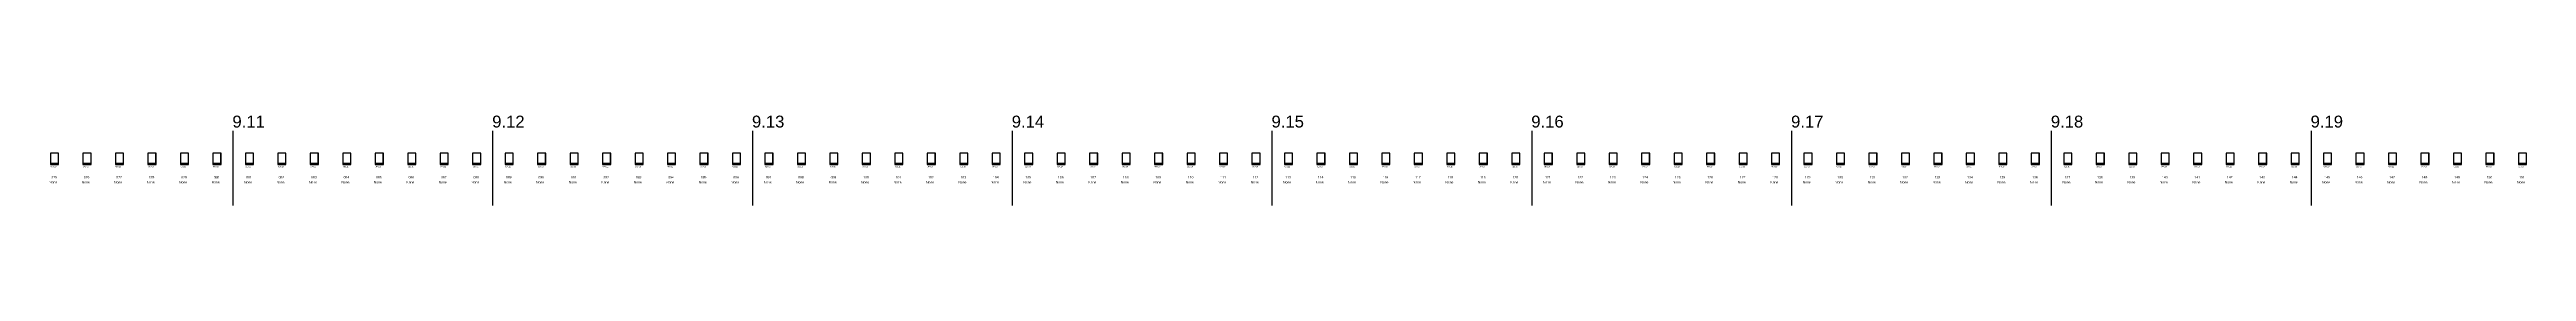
# Model space of a CAD drawing. Header units: inches. Extents: x -293 to 39679, y -468 to 488.
# Drawn here: x 9652 to 19625, y -166 to 198 of the extents above; entities that cross this region are included whole.
import ezdxf
from ezdxf.enums import TextEntityAlignment as Align

# ---------------------------------------------------------------- set-up
doc = ezdxf.new("R2010")
doc.units = ezdxf.units.IN
doc.header["$MEASUREMENT"] = 0
doc.layers.get('Defpoints').update_dxf_attribs({"color": 3})
doc.layers.add('NSE-Border', color=156, linetype='Continuous', plot=False)
doc.layers.add('NSE-Detail Border', color=7, linetype='Continuous')
doc.layers.add('NSE-Title', color=51, linetype='Continuous', lineweight=9)
doc.styles.add('004 - NSSM - Standard', font='arial.ttf', dxfattribs={"height": 0.4})
doc.styles.add('008 - NSSM - Standard', font='arial.ttf', dxfattribs={"height": 0.8})
doc.styles.add('048 - NSSM - Standard', font='arial.ttf', dxfattribs={"height": 4.8})
doc.styles.add('096 - NSSM - Standard', font='arial.ttf', dxfattribs={"height": 9.6})

# ---------------------------------------------------------------- blocks, each defined once
blk = doc.blocks.new('*U4')
blk.add_wipeout([(8.1, 1.1), (8.1, 0), (0, 0), (0, 11.3), (8.2, 11.3), (8.2, 0), (8.1, 0), (8.1, 11.3), (0, 11.3), (0, 1.1)])
at = {"layer": 'Defpoints', "ltscale": 0.0625}
blk.add_lwpolyline([(0, 1.1), (8.1, 1.1), (8.1, 11.3), (0, 11.3)], close=True, dxfattribs=at)
at = {"layer": 'Defpoints'}
blk.add_circle((0.6, 0.6), 0.312, dxfattribs=at)
at = {"layer": 'NSE-Border', "ltscale": 0.0625}
blk.add_lwpolyline([(0, 0), (8.2, 0), (8.2, 11.3), (0, 11.3)], close=True, dxfattribs=at)
at = {"layer": 'NSE-Title'}
blk.add_line((0.9, 0.6), (7.9, 0.6), dxfattribs=at)
at = {"layer": 'Defpoints', "style": '008 - NSSM - Standard'}
blk.add_attdef('DETAIL_NUMBER', text='', height=0.218, dxfattribs=at).set_placement((0.6, 0.6), align=Align.MIDDLE_CENTER)
at = {"layer": 'NSE-Title', "style": '004 - NSSM - Standard'}
blk.add_text('ARCH REF:', height=0.134, dxfattribs=at).set_placement((1.6, 0.5), align=Align.MIDDLE_CENTER)
for tag, p in [('DETAIL_DESCRIPTION', (1.1, 0.6)), ('ARCH_REF', (2.2, 0.4))]:
    blk.add_attdef(tag, p, '', height=0.134, dxfattribs=at)

msp = doc.modelspace()

# ---------------------------------------------------------------- linework, layer by layer
at = {"layer": 'Defpoints'}
for p, q in [((10390.95058, -165.875), (10390.95058, 136)), ((11436.95378, -165.875), (11436.95378, 136)), ((12482.95698, -165.875), (12482.95698, 136)), ((13528.96018, -165.875), (13528.96018, 136)), ((14574.96338, -165.875), (14574.96338, 136)), ((15620.96658, -165.875), (15620.96658, 136)), ((16666.96978, -165.875), (16666.96978, 136)), ((17712.97298, -165.875), (17712.97298, 136)), ((18758.97618, -165.875), (18758.97618, 136))]:
    msp.add_line(p, q, dxfattribs=at)

# ---------------------------------------------------------------- texts
for s, width, gutter_width, heights, insert, char_height, attachment_point, style in [('9.11', 15.7513444, 2, [0], (10387.98198, 197.25), 48, 1, '048 - NSSM - Standard'), ('9.12', 15.7513444, 2, [0], (11433.98518, 197.25), 48, 1, '048 - NSSM - Standard'), ('9.13', 15.7513444, 2, [0], (12479.98838, 197.25), 48, 1, '048 - NSSM - Standard'), ('9.14', 15.7513444, 2, [0], (13525.99158, 197.25), 48, 1, '048 - NSSM - Standard'), ('9.15', 15.7513444, 2, [0], (14571.99478, 197.25), 48, 1, '048 - NSSM - Standard'), ('9.16', 15.7513444, 2, [0], (15617.99798, 197.25), 48, 1, '048 - NSSM - Standard'), ('9.17', 15.7513444, 2, [0], (16664.00118, 197.25), 48, 1, '048 - NSSM - Standard'), ('9.18', 15.7513444, 2, [0], (17710.00438, 197.25), 48, 1, '048 - NSSM - Standard'), ('9.19', 15.7513444, 2, [0], (18756.00758, 197.25), 48, 1, '048 - NSSM - Standard'), ('03/9.10', 15.7513444, 2, [0], (9667.47958, -6.28629), 4.8, 2, '048 - NSSM - Standard'), ('075', 16.3938227, 0.5, [0], (9670.08321, -51.76006), 9.6, 5, '096 - NSSM - Standard'), ('04/9.10', 15.7513444, 2, [0], (9798.22998, -6.28629), 4.8, 2, '048 - NSSM - Standard'), ('076', 16.3938227, 0.5, [0], (9800.83361, -51.7797), 9.6, 5, '096 - NSSM - Standard'), ('05/9.10', 15.7513444, 2, [0], (9928.98038, -6.28629), 4.8, 2, '048 - NSSM - Standard'), ('077', 16.3938227, 0.5, [0], (9931.58401, -51.6782), 9.6, 5, '096 - NSSM - Standard'), ('06/9.10', 15.7513444, 2, [4.96371], (10059.73078, -6.28629), 4.8, 2, '048 - NSSM - Standard'), ('078', 16.3938227, 0.5, [0], (10062.33441, -51.7797), 9.6, 5, '096 - NSSM - Standard'), ('07/9.10', 15.7513444, 2, [0], (10190.48118, -6.28629), 4.8, 2, '048 - NSSM - Standard'), ('079', 16.3938227, 0.5, [0], (10193.08481, -51.7797), 9.6, 5, '096 - NSSM - Standard'), ('08/9.10', 15.7513444, 2, [0], (10321.23158, -6.28629), 4.8, 2, '048 - NSSM - Standard'), ('080', 16.3938227, 0.5, [0], (10323.83521, -51.7797), 9.6, 5, '096 - NSSM - Standard'), ('01/9.11', 15.7513444, 2, [0], (10451.98198, -6.28629), 4.8, 2, '048 - NSSM - Standard'), ('081', 16.3938227, 0.5, [0], (10454.58561, -51.7797), 9.6, 5, '096 - NSSM - Standard'), ('02/9.11', 15.7513444, 2, [0], (10582.73238, -6.28629), 4.8, 2, '048 - NSSM - Standard'), ('082', 16.3938227, 0.5, [0], (10585.33601, -51.7797), 9.6, 5, '096 - NSSM - Standard'), ('03/9.11', 15.7513444, 2, [0], (10713.48278, -6.28629), 4.8, 2, '048 - NSSM - Standard'), ('083', 16.3938227, 0.5, [0], (10716.08641, -51.78298), 9.6, 5, '096 - NSSM - Standard'), ('04/9.11', 15.7513444, 2, [0], (10844.23318, -6.28629), 4.8, 2, '048 - NSSM - Standard'), ('084', 16.3938227, 0.5, [0], (10846.83681, -51.7797), 9.6, 5, '096 - NSSM - Standard'), ('05/9.11', 15.7513444, 2, [0], (10974.98358, -6.28629), 4.8, 2, '048 - NSSM - Standard'), ('085', 16.3938227, 0.5, [0], (10977.58721, -51.7797), 9.6, 5, '096 - NSSM - Standard'), ('06/9.11', 15.7513444, 2, [4.96371], (11105.73398, -6.28629), 4.8, 2, '048 - NSSM - Standard'), ('086', 16.3938227, 0.5, [0], (11108.33761, -51.7797), 9.6, 5, '096 - NSSM - Standard'), ('07/9.11', 15.7513444, 2, [0], (11236.48438, -6.28629), 4.8, 2, '048 - NSSM - Standard'), ('087', 16.3938227, 0.5, [0], (11239.08801, -51.7797), 9.6, 5, '096 - NSSM - Standard'), ('08/9.11', 15.7513444, 2, [0], (11367.23478, -6.28629), 4.8, 2, '048 - NSSM - Standard'), ('088', 16.3938227, 0.5, [0], (11369.83841, -51.7797), 9.6, 5, '096 - NSSM - Standard'), ('01/9.12', 15.7513444, 2, [0], (11497.98518, -6.28629), 4.8, 2, '048 - NSSM - Standard'), ('089', 16.3938227, 0.5, [0], (11500.58881, -51.7797), 9.6, 5, '096 - NSSM - Standard'), ('02/9.12', 15.7513444, 2, [0], (11628.73558, -6.28629), 4.8, 2, '048 - NSSM - Standard'), ('090', 16.3938227, 0.5, [0], (11631.33921, -51.7797), 9.6, 5, '096 - NSSM - Standard'), ('03/9.12', 15.7513444, 2, [0], (11759.48598, -6.28629), 4.8, 2, '048 - NSSM - Standard'), ('091', 16.3938227, 0.5, [0], (11762.08961, -51.7797), 9.6, 5, '096 - NSSM - Standard'), ('04/9.12', 15.7513444, 2, [0], (11890.23638, -6.28629), 4.8, 2, '048 - NSSM - Standard'), ('092', 16.3938227, 0.5, [0], (11892.84001, -51.7797), 9.6, 5, '096 - NSSM - Standard'), ('05/9.12', 15.7513444, 2, [0], (12020.98678, -6.28629), 4.8, 2, '048 - NSSM - Standard'), ('093', 16.3938227, 0.5, [0], (12023.59041, -51.78298), 9.6, 5, '096 - NSSM - Standard'), ('06/9.12', 15.7513444, 2, [4.96371], (12151.73718, -6.28629), 4.8, 2, '048 - NSSM - Standard'), ('094', 16.3938227, 0.5, [0], (12154.34081, -51.7797), 9.6, 5, '096 - NSSM - Standard'), ('07/9.12', 15.7513444, 2, [0], (12282.48758, -6.28629), 4.8, 2, '048 - NSSM - Standard'), ('095', 16.3938227, 0.5, [0], (12285.09121, -51.7797), 9.6, 5, '096 - NSSM - Standard'), ('08/9.12', 15.7513444, 2, [0], (12413.23798, -6.28629), 4.8, 2, '048 - NSSM - Standard'), ('096', 16.3938227, 0.5, [0], (12415.84161, -51.7797), 9.6, 5, '096 - NSSM - Standard'), ('01/9.13', 15.7513444, 2, [0], (12543.98838, -6.28629), 4.8, 2, '048 - NSSM - Standard'), ('097', 16.3938227, 0.5, [0], (12546.59201, -51.7797), 9.6, 5, '096 - NSSM - Standard'), ('02/9.13', 15.7513444, 2, [0], (12674.73878, -6.28629), 4.8, 2, '048 - NSSM - Standard'), ('098', 16.3938227, 0.5, [0], (12677.34241, -51.7797), 9.6, 5, '096 - NSSM - Standard'), ('03/9.13', 15.7513444, 2, [0], (12805.48918, -6.28629), 4.8, 2, '048 - NSSM - Standard'), ('099', 16.3938227, 0.5, [0], (12808.09281, -51.7797), 9.6, 5, '096 - NSSM - Standard'), ('04/9.13', 15.7513444, 2, [0], (12936.23958, -6.28629), 4.8, 2, '048 - NSSM - Standard'), ('100', 16.3938227, 0.5, [0], (12938.84321, -51.7797), 9.6, 5, '096 - NSSM - Standard'), ('05/9.13', 15.7513444, 2, [0], (13066.98998, -6.28629), 4.8, 2, '048 - NSSM - Standard'), ('101', 16.3938227, 0.5, [0], (13069.59361, -51.7797), 9.6, 5, '096 - NSSM - Standard'), ('06/9.13', 15.7513444, 2, [4.96371], (13197.74038, -6.28629), 4.8, 2, '048 - NSSM - Standard'), ('102', 16.3938227, 0.5, [0], (13200.34401, -51.7797), 9.6, 5, '096 - NSSM - Standard'), ('07/9.13', 15.7513444, 2, [0], (13328.49078, -6.28629), 4.8, 2, '048 - NSSM - Standard'), ('103', 16.3938227, 0.5, [0], (13331.09441, -51.78298), 9.6, 5, '096 - NSSM - Standard'), ('08/9.13', 15.7513444, 2, [0], (13459.24118, -6.28629), 4.8, 2, '048 - NSSM - Standard'), ('104', 16.3938227, 0.5, [0], (13461.84481, -51.7797), 9.6, 5, '096 - NSSM - Standard'), ('01/9.14', 15.7513444, 2, [0], (13589.99158, -6.28629), 4.8, 2, '048 - NSSM - Standard'), ('105', 16.3938227, 0.5, [0], (13592.59521, -51.7797), 9.6, 5, '096 - NSSM - Standard'), ('02/9.14', 15.7513444, 2, [0], (13720.74198, -6.28629), 4.8, 2, '048 - NSSM - Standard'), ('106', 16.3938227, 0.5, [0], (13723.34561, -51.7797), 9.6, 5, '096 - NSSM - Standard'), ('03/9.14', 15.7513444, 2, [0], (13851.49238, -6.28629), 4.8, 2, '048 - NSSM - Standard'), ('107', 16.3938227, 0.5, [0], (13854.09601, -51.7797), 9.6, 5, '096 - NSSM - Standard'), ('04/9.14', 15.7513444, 2, [0], (13982.24278, -6.28629), 4.8, 2, '048 - NSSM - Standard'), ('108', 16.3938227, 0.5, [0], (13984.84641, -51.7797), 9.6, 5, '096 - NSSM - Standard'), ('05/9.14', 15.7513444, 2, [0], (14112.99318, -6.28629), 4.8, 2, '048 - NSSM - Standard'), ('109', 16.3938227, 0.5, [0], (14115.59681, -51.7797), 9.6, 5, '096 - NSSM - Standard'), ('06/9.14', 15.7513444, 2, [4.96371], (14243.74358, -6.28629), 4.8, 2, '048 - NSSM - Standard'), ('110', 16.3938227, 0.5, [0], (14246.34721, -51.7797), 9.6, 5, '096 - NSSM - Standard'), ('07/9.14', 15.7513444, 2, [0], (14374.49398, -6.28629), 4.8, 2, '048 - NSSM - Standard'), ('111', 16.3938227, 0.5, [0], (14377.09761, -51.69785), 9.6, 5, '096 - NSSM - Standard'), ('08/9.14', 15.7513444, 2, [0], (14505.24438, -6.28629), 4.8, 2, '048 - NSSM - Standard'), ('112', 16.3938227, 0.5, [0], (14507.84801, -51.69785), 9.6, 5, '096 - NSSM - Standard'), ('01/9.15', 15.7513444, 2, [0], (14635.99478, -6.28629), 4.8, 2, '048 - NSSM - Standard'), ('113', 16.3938227, 0.5, [0], (14638.59841, -51.78298), 9.6, 5, '096 - NSSM - Standard'), ('02/9.15', 15.7513444, 2, [0], (14766.74518, -6.28629), 4.8, 2, '048 - NSSM - Standard'), ('114', 16.3938227, 0.5, [0], (14769.34881, -51.69785), 9.6, 5, '096 - NSSM - Standard'), ('03/9.15', 15.7513444, 2, [0], (14897.49558, -6.28629), 4.8, 2, '048 - NSSM - Standard'), ('115', 16.3938227, 0.5, [0], (14900.09921, -51.7797), 9.6, 5, '096 - NSSM - Standard'), ('04/9.15', 15.7513444, 2, [0], (15028.24598, -6.28629), 4.8, 2, '048 - NSSM - Standard'), ('116', 16.3938227, 0.5, [0], (15030.84961, -51.7797), 9.6, 5, '096 - NSSM - Standard'), ('05/9.15', 15.7513444, 2, [0], (15158.99638, -6.28629), 4.8, 2, '048 - NSSM - Standard'), ('117', 16.3938227, 0.5, [0], (15161.60001, -51.69785), 9.6, 5, '096 - NSSM - Standard'), ('06/9.15', 15.7513444, 2, [4.96371], (15289.74678, -6.28629), 4.8, 2, '048 - NSSM - Standard'), ('118', 16.3938227, 0.5, [0], (15292.35041, -51.7797), 9.6, 5, '096 - NSSM - Standard'), ('07/9.15', 15.7513444, 2, [0], (15420.49718, -6.28629), 4.8, 2, '048 - NSSM - Standard'), ('119', 16.3938227, 0.5, [0], (15423.10081, -51.7797), 9.6, 5, '096 - NSSM - Standard'), ('08/9.15', 15.7513444, 2, [0], (15551.24758, -6.28629), 4.8, 2, '048 - NSSM - Standard'), ('120', 16.3938227, 0.5, [0], (15553.85121, -51.7797), 9.6, 5, '096 - NSSM - Standard'), ('01/9.16', 15.7513444, 2, [0], (15681.99798, -6.28629), 4.8, 2, '048 - NSSM - Standard'), ('121', 16.3938227, 0.5, [0], (15684.60161, -51.69785), 9.6, 5, '096 - NSSM - Standard'), ('02/9.16', 15.7513444, 2, [0], (15812.74838, -6.28629), 4.8, 2, '048 - NSSM - Standard'), ('122', 16.3938227, 0.5, [0], (15815.35201, -51.69785), 9.6, 5, '096 - NSSM - Standard'), ('03/9.16', 15.7513444, 2, [0], (15943.49878, -6.28629), 4.8, 2, '048 - NSSM - Standard'), ('123', 16.3938227, 0.5, [0], (15946.10241, -51.78298), 9.6, 5, '096 - NSSM - Standard'), ('04/9.16', 15.7513444, 2, [0], (16074.24918, -6.28629), 4.8, 2, '048 - NSSM - Standard'), ('124', 16.3938227, 0.5, [0], (16076.85281, -51.69785), 9.6, 5, '096 - NSSM - Standard'), ('05/9.16', 15.7513444, 2, [0], (16204.99958, -6.28629), 4.8, 2, '048 - NSSM - Standard'), ('125', 16.3938227, 0.5, [0], (16207.60321, -51.7797), 9.6, 5, '096 - NSSM - Standard'), ('06/9.16', 15.7513444, 2, [4.96371], (16335.74998, -6.28629), 4.8, 2, '048 - NSSM - Standard'), ('126', 16.3938227, 0.5, [0], (16338.35361, -51.7797), 9.6, 5, '096 - NSSM - Standard'), ('07/9.16', 15.7513444, 2, [0], (16466.50038, -6.28629), 4.8, 2, '048 - NSSM - Standard'), ('127', 16.3938227, 0.5, [0], (16469.10401, -51.69785), 9.6, 5, '096 - NSSM - Standard'), ('08/9.16', 15.7513444, 2, [0], (16597.25078, -6.28629), 4.8, 2, '048 - NSSM - Standard'), ('128', 16.3938227, 0.5, [0], (16599.85441, -51.7797), 9.6, 5, '096 - NSSM - Standard'), ('01/9.17', 15.7513444, 2, [0], (16728.00118, -6.28629), 4.8, 2, '048 - NSSM - Standard'), ('129', 16.3938227, 0.5, [0], (16730.60481, -51.7797), 9.6, 5, '096 - NSSM - Standard'), ('02/9.17', 15.7513444, 2, [0], (16858.75158, -6.28629), 4.8, 2, '048 - NSSM - Standard'), ('130', 16.3938227, 0.5, [0], (16861.35521, -51.78298), 9.6, 5, '096 - NSSM - Standard'), ('03/9.17', 15.7513444, 2, [0], (16989.50198, -6.28629), 4.8, 2, '048 - NSSM - Standard'), ('131', 16.3938227, 0.5, [0], (16992.10561, -51.78298), 9.6, 5, '096 - NSSM - Standard'), ('04/9.17', 15.7513444, 2, [0], (17120.25238, -6.28629), 4.8, 2, '048 - NSSM - Standard'), ('132', 16.3938227, 0.5, [0], (17122.85601, -51.78298), 9.6, 5, '096 - NSSM - Standard'), ('05/9.17', 15.7513444, 2, [0], (17251.00278, -6.28629), 4.8, 2, '048 - NSSM - Standard'), ('133', 16.3938227, 0.5, [0], (17253.60641, -51.78298), 9.6, 5, '096 - NSSM - Standard'), ('06/9.17', 15.7513444, 2, [4.96371], (17381.75318, -6.28629), 4.8, 2, '048 - NSSM - Standard'), ('134', 16.3938227, 0.5, [0], (17384.35681, -51.78298), 9.6, 5, '096 - NSSM - Standard'), ('07/9.17', 15.7513444, 2, [0], (17512.50358, -6.28629), 4.8, 2, '048 - NSSM - Standard'), ('135', 16.3938227, 0.5, [0], (17515.10721, -51.78298), 9.6, 5, '096 - NSSM - Standard'), ('08/9.17', 15.7513444, 2, [0], (17643.25398, -6.28629), 4.8, 2, '048 - NSSM - Standard'), ('136', 16.3938227, 0.5, [0], (17645.85761, -51.78298), 9.6, 5, '096 - NSSM - Standard'), ('01/9.18', 15.7513444, 2, [0], (17774.00438, -6.28629), 4.8, 2, '048 - NSSM - Standard'), ('137', 16.3938227, 0.5, [0], (17776.60801, -51.78298), 9.6, 5, '096 - NSSM - Standard'), ('02/9.18', 15.7513444, 2, [0], (17904.75478, -6.28629), 4.8, 2, '048 - NSSM - Standard'), ('138', 16.3938227, 0.5, [0], (17907.35841, -51.78298), 9.6, 5, '096 - NSSM - Standard'), ('03/9.18', 15.7513444, 2, [0], (18035.50518, -6.28629), 4.8, 2, '048 - NSSM - Standard'), ('139', 16.3938227, 0.5, [0], (18038.10881, -51.78298), 9.6, 5, '096 - NSSM - Standard'), ('04/9.18', 15.7513444, 2, [0], (18166.25558, -6.28629), 4.8, 2, '048 - NSSM - Standard'), ('140', 16.3938227, 0.5, [0], (18168.85921, -51.7797), 9.6, 5, '096 - NSSM - Standard'), ('05/9.18', 15.7513444, 2, [0], (18297.00598, -6.28629), 4.8, 2, '048 - NSSM - Standard'), ('141', 16.3938227, 0.5, [0], (18299.60961, -51.69785), 9.6, 5, '096 - NSSM - Standard'), ('06/9.18', 15.7513444, 2, [4.96371], (18427.75638, -6.28629), 4.8, 2, '048 - NSSM - Standard'), ('142', 16.3938227, 0.5, [0], (18430.36001, -51.69785), 9.6, 5, '096 - NSSM - Standard'), ('07/9.18', 15.7513444, 2, [0], (18558.50678, -6.28629), 4.8, 2, '048 - NSSM - Standard'), ('143', 16.3938227, 0.5, [0], (18561.11041, -51.78298), 9.6, 5, '096 - NSSM - Standard'), ('08/9.18', 15.7513444, 2, [0], (18689.25718, -6.28629), 4.8, 2, '048 - NSSM - Standard'), ('144', 16.3938227, 0.5, [0], (18691.86081, -51.69785), 9.6, 5, '096 - NSSM - Standard'), ('01/9.19', 15.7513444, 2, [0], (18820.00758, -6.28629), 4.8, 2, '048 - NSSM - Standard'), ('145', 16.3938227, 0.5, [0], (18822.61121, -51.7797), 9.6, 5, '096 - NSSM - Standard'), ('02/9.19', 15.7513444, 2, [0], (18950.75798, -6.28629), 4.8, 2, '048 - NSSM - Standard'), ('146', 16.3938227, 0.5, [0], (18953.36161, -51.7797), 9.6, 5, '096 - NSSM - Standard'), ('03/9.19', 15.7513444, 2, [0], (19081.50838, -6.28629), 4.8, 2, '048 - NSSM - Standard'), ('147', 16.3938227, 0.5, [0], (19084.11201, -51.69785), 9.6, 5, '096 - NSSM - Standard'), ('04/9.19', 15.7513444, 2, [0], (19212.25878, -6.28629), 4.8, 2, '048 - NSSM - Standard'), ('148', 16.3938227, 0.5, [0], (19214.86241, -51.7797), 9.6, 5, '096 - NSSM - Standard'), ('05/9.19', 15.7513444, 2, [0], (19343.00918, -6.28629), 4.8, 2, '048 - NSSM - Standard'), ('149', 16.3938227, 0.5, [0], (19345.61281, -51.7797), 9.6, 5, '096 - NSSM - Standard'), ('06/9.19', 15.7513444, 2, [4.96371], (19473.75958, -6.28629), 4.8, 2, '048 - NSSM - Standard'), ('150', 16.3938227, 0.5, [0], (19476.36321, -51.7797), 9.6, 5, '096 - NSSM - Standard'), ('07/9.19', 15.7513444, 2, [0], (19604.50998, -6.28629), 4.8, 2, '048 - NSSM - Standard'), ('151', 16.3938227, 0.5, [0], (19607.11361, -51.7797), 9.6, 5, '096 - NSSM - Standard')]:
    msp.add_mtext_dynamic_manual_height_columns(s, width=width, gutter_width=gutter_width, heights=heights, dxfattribs=dict(at, insert=insert, char_height=char_height, attachment_point=attachment_point, style=style))
at = {"layer": 'NSE-Title', "char_height": 9.6, "width": 31.6499699, "attachment_point": 5, "style": '096 - NSSM - Standard'}
for insert in [(9666.47958, -72), (9797.22998, -72), (9927.98038, -72), (10058.73078, -72), (10189.48118, -72), (10320.23158, -72), (10450.98198, -72), (10581.73238, -72), (10712.48278, -72), (10843.23318, -72), (10973.48358, -72), (11104.23398, -72), (11234.98438, -72), (11365.73478, -72), (11496.48518, -72), (11627.23558, -72), (11758.73598, -72), (11889.48638, -72), (12020.23678, -72), (12150.98718, -72), (12281.73758, -72), (12412.48798, -72), (12543.23838, -72), (12673.98878, -72), (12804.73918, -72), (12935.48958, -72), (13066.23998, -72), (13196.99038, -72), (13327.49078, -72), (13458.24118, -72), (13588.99158, -72), (13719.74198, -72), (13850.49238, -72), (13981.24278, -72), (14111.99318, -72), (14242.74358, -72), (14373.49398, -72), (14504.24438, -72), (14634.99478, -72), (14765.74518, -72), (14895.99558, -72), (15026.74598, -72), (15157.49638, -72), (15288.24678, -72), (15418.99718, -72), (15549.74758, -72), (15681.24798, -72), (15811.99838, -72), (15942.74878, -72), (16073.49918, -72), (16204.24958, -72), (16334.99998, -72), (16465.75038, -72), (16596.50078, -72), (16727.25118, -72), (16858.00158, -72), (16988.75198, -72), (17119.50238, -72), (17250.00278, -72), (17380.75318, -72), (17511.50358, -72), (17642.25398, -72), (17773.00438, -72), (17903.75478, -72), (18034.50518, -72), (18165.25558, -72), (18296.00598, -72), (18426.75638, -72), (18557.50678, -72), (18688.25718, -72), (18818.50758, -72), (18949.25798, -72), (19080.00838, -72), (19210.75878, -72), (19341.50918, -72), (19472.25958, -72), (19603.75998, -72)]:
    msp.add_mtext('None', dxfattribs=dict(at, insert=insert))

# ---------------------------------------------------------------- next in the draw order: block references
at = {"layer": 'NSE-Detail Border', "xscale": 4, "yscale": 4, "zscale": 4}
for p, values in [((9655.47958, 0.25), {'DETAIL_DESCRIPTION': 'Description', 'ARCH_REF': 'None', 'DETAIL_NUMBER': '03'}), ((9786.22998, 0.25), {'DETAIL_DESCRIPTION': 'Description', 'ARCH_REF': 'None', 'DETAIL_NUMBER': '04'}), ((9916.98038, 0.25), {'DETAIL_DESCRIPTION': 'Description', 'ARCH_REF': 'None', 'DETAIL_NUMBER': '05'}), ((10047.73078, 0.25), {'DETAIL_DESCRIPTION': 'Description', 'ARCH_REF': 'None', 'DETAIL_NUMBER': '06'}), ((10178.48118, 0.25), {'DETAIL_DESCRIPTION': 'Description', 'ARCH_REF': 'None', 'DETAIL_NUMBER': '07'}), ((10309.23158, 0.25), {'DETAIL_DESCRIPTION': 'Description', 'ARCH_REF': 'None', 'DETAIL_NUMBER': '08'}), ((10439.98198, 0.25), {'DETAIL_DESCRIPTION': 'Description', 'ARCH_REF': 'None', 'DETAIL_NUMBER': '01'}), ((10570.73238, 0.25), {'DETAIL_DESCRIPTION': 'Description', 'ARCH_REF': 'None', 'DETAIL_NUMBER': '02'}), ((10701.48278, 0.25), {'DETAIL_DESCRIPTION': 'Description', 'ARCH_REF': 'None', 'DETAIL_NUMBER': '03'}), ((10832.23318, 0.25), {'DETAIL_DESCRIPTION': 'Description', 'ARCH_REF': 'None', 'DETAIL_NUMBER': '04'}), ((10962.98358, 0.25), {'DETAIL_DESCRIPTION': 'Description', 'ARCH_REF': 'None', 'DETAIL_NUMBER': '05'}), ((11093.73398, 0.25), {'DETAIL_DESCRIPTION': 'Description', 'ARCH_REF': 'None', 'DETAIL_NUMBER': '06'}), ((11224.48438, 0.25), {'DETAIL_DESCRIPTION': 'Description', 'ARCH_REF': 'None', 'DETAIL_NUMBER': '07'}), ((11355.23478, 0.25), {'DETAIL_DESCRIPTION': 'Description', 'ARCH_REF': 'None', 'DETAIL_NUMBER': '08'}), ((11485.98518, 0.25), {'DETAIL_DESCRIPTION': 'Description', 'ARCH_REF': 'None', 'DETAIL_NUMBER': '01'}), ((11616.73558, 0.25), {'DETAIL_DESCRIPTION': 'Description', 'ARCH_REF': 'None', 'DETAIL_NUMBER': '02'}), ((11747.48598, 0.25), {'DETAIL_DESCRIPTION': 'Description', 'ARCH_REF': 'None', 'DETAIL_NUMBER': '03'}), ((11878.23638, 0.25), {'DETAIL_DESCRIPTION': 'Description', 'ARCH_REF': 'None', 'DETAIL_NUMBER': '04'}), ((12008.98678, 0.25), {'DETAIL_DESCRIPTION': 'Description', 'ARCH_REF': 'None', 'DETAIL_NUMBER': '05'}), ((12139.73718, 0.25), {'DETAIL_DESCRIPTION': 'Description', 'ARCH_REF': 'None', 'DETAIL_NUMBER': '06'}), ((12270.48758, 0.25), {'DETAIL_DESCRIPTION': 'Description', 'ARCH_REF': 'None', 'DETAIL_NUMBER': '07'}), ((12401.23798, 0.25), {'DETAIL_DESCRIPTION': 'Description', 'ARCH_REF': 'None', 'DETAIL_NUMBER': '08'}), ((12531.98838, 0.25), {'DETAIL_DESCRIPTION': 'Description', 'ARCH_REF': 'None', 'DETAIL_NUMBER': '01'}), ((12662.73878, 0.25), {'DETAIL_DESCRIPTION': 'Description', 'ARCH_REF': 'None', 'DETAIL_NUMBER': '02'}), ((12793.48918, 0.25), {'DETAIL_DESCRIPTION': 'Description', 'ARCH_REF': 'None', 'DETAIL_NUMBER': '03'}), ((12924.23958, 0.25), {'DETAIL_DESCRIPTION': 'Description', 'ARCH_REF': 'None', 'DETAIL_NUMBER': '04'}), ((13054.98998, 0.25), {'DETAIL_DESCRIPTION': 'Description', 'ARCH_REF': 'None', 'DETAIL_NUMBER': '05'}), ((13185.74038, 0.25), {'DETAIL_DESCRIPTION': 'Description', 'ARCH_REF': 'None', 'DETAIL_NUMBER': '06'}), ((13316.49078, 0.25), {'DETAIL_DESCRIPTION': 'Description', 'ARCH_REF': 'None', 'DETAIL_NUMBER': '07'}), ((13447.24118, 0.25), {'DETAIL_DESCRIPTION': 'Description', 'ARCH_REF': 'None', 'DETAIL_NUMBER': '08'}), ((13577.99158, 0.25), {'DETAIL_DESCRIPTION': 'Description', 'ARCH_REF': 'None', 'DETAIL_NUMBER': '01'}), ((13708.74198, 0.25), {'DETAIL_DESCRIPTION': 'Description', 'ARCH_REF': 'None', 'DETAIL_NUMBER': '02'}), ((13839.49238, 0.25), {'DETAIL_DESCRIPTION': 'Description', 'ARCH_REF': 'None', 'DETAIL_NUMBER': '03'}), ((13970.24278, 0.25), {'DETAIL_DESCRIPTION': 'Description', 'ARCH_REF': 'None', 'DETAIL_NUMBER': '04'}), ((14100.99318, 0.25), {'DETAIL_DESCRIPTION': 'Description', 'ARCH_REF': 'None', 'DETAIL_NUMBER': '05'}), ((14231.74358, 0.25), {'DETAIL_DESCRIPTION': 'Description', 'ARCH_REF': 'None', 'DETAIL_NUMBER': '06'}), ((14362.49398, 0.25), {'DETAIL_DESCRIPTION': 'Description', 'ARCH_REF': 'None', 'DETAIL_NUMBER': '07'}), ((14493.24438, 0.25), {'DETAIL_DESCRIPTION': 'Description', 'ARCH_REF': 'None', 'DETAIL_NUMBER': '08'}), ((14623.99478, 0.25), {'DETAIL_DESCRIPTION': 'Description', 'ARCH_REF': 'None', 'DETAIL_NUMBER': '01'}), ((14754.74518, 0.25), {'DETAIL_DESCRIPTION': 'Description', 'ARCH_REF': 'None', 'DETAIL_NUMBER': '02'}), ((14885.49558, 0.25), {'DETAIL_DESCRIPTION': 'Description', 'ARCH_REF': 'None', 'DETAIL_NUMBER': '03'}), ((15016.24598, 0.25), {'DETAIL_DESCRIPTION': 'Description', 'ARCH_REF': 'None', 'DETAIL_NUMBER': '04'}), ((15146.99638, 0.25), {'DETAIL_DESCRIPTION': 'Description', 'ARCH_REF': 'None', 'DETAIL_NUMBER': '05'}), ((15277.74678, 0.25), {'DETAIL_DESCRIPTION': 'Description', 'ARCH_REF': 'None', 'DETAIL_NUMBER': '06'}), ((15408.49718, 0.25), {'DETAIL_DESCRIPTION': 'Description', 'ARCH_REF': 'None', 'DETAIL_NUMBER': '07'}), ((15539.24758, 0.25), {'DETAIL_DESCRIPTION': 'Description', 'ARCH_REF': 'None', 'DETAIL_NUMBER': '08'}), ((15669.99798, 0.25), {'DETAIL_DESCRIPTION': 'Description', 'ARCH_REF': 'None', 'DETAIL_NUMBER': '01'}), ((15800.74838, 0.25), {'DETAIL_DESCRIPTION': 'Description', 'ARCH_REF': 'None', 'DETAIL_NUMBER': '02'}), ((15931.49878, 0.25), {'DETAIL_DESCRIPTION': 'Description', 'ARCH_REF': 'None', 'DETAIL_NUMBER': '03'}), ((16062.24918, 0.25), {'DETAIL_DESCRIPTION': 'Description', 'ARCH_REF': 'None', 'DETAIL_NUMBER': '04'}), ((16192.99958, 0.25), {'DETAIL_DESCRIPTION': 'Description', 'ARCH_REF': 'None', 'DETAIL_NUMBER': '05'}), ((16323.74998, 0.25), {'DETAIL_DESCRIPTION': 'Description', 'ARCH_REF': 'None', 'DETAIL_NUMBER': '06'}), ((16454.50038, 0.25), {'DETAIL_DESCRIPTION': 'Description', 'ARCH_REF': 'None', 'DETAIL_NUMBER': '07'}), ((16585.25078, 0.25), {'DETAIL_DESCRIPTION': 'Description', 'ARCH_REF': 'None', 'DETAIL_NUMBER': '08'}), ((16716.00118, 0.25), {'DETAIL_DESCRIPTION': 'Description', 'ARCH_REF': 'None', 'DETAIL_NUMBER': '01'}), ((16846.75158, 0.25), {'DETAIL_DESCRIPTION': 'Description', 'ARCH_REF': 'None', 'DETAIL_NUMBER': '02'}), ((16977.50198, 0.25), {'DETAIL_DESCRIPTION': 'Description', 'ARCH_REF': 'None', 'DETAIL_NUMBER': '03'}), ((17108.25238, 0.25), {'DETAIL_DESCRIPTION': 'Description', 'ARCH_REF': 'None', 'DETAIL_NUMBER': '04'}), ((17239.00278, 0.25), {'DETAIL_DESCRIPTION': 'Description', 'ARCH_REF': 'None', 'DETAIL_NUMBER': '05'}), ((17369.75318, 0.25), {'DETAIL_DESCRIPTION': 'Description', 'ARCH_REF': 'None', 'DETAIL_NUMBER': '06'}), ((17500.50358, 0.25), {'DETAIL_DESCRIPTION': 'Description', 'ARCH_REF': 'None', 'DETAIL_NUMBER': '07'}), ((17631.25398, 0.25), {'DETAIL_DESCRIPTION': 'Description', 'ARCH_REF': 'None', 'DETAIL_NUMBER': '08'}), ((17762.00438, 0.25), {'DETAIL_DESCRIPTION': 'Description', 'ARCH_REF': 'None', 'DETAIL_NUMBER': '01'}), ((17892.75478, 0.25), {'DETAIL_DESCRIPTION': 'Description', 'ARCH_REF': 'None', 'DETAIL_NUMBER': '02'}), ((18023.50518, 0.25), {'DETAIL_DESCRIPTION': 'Description', 'ARCH_REF': 'None', 'DETAIL_NUMBER': '03'}), ((18154.25558, 0.25), {'DETAIL_DESCRIPTION': 'Description', 'ARCH_REF': 'None', 'DETAIL_NUMBER': '04'}), ((18285.00598, 0.25), {'DETAIL_DESCRIPTION': 'Description', 'ARCH_REF': 'None', 'DETAIL_NUMBER': '05'}), ((18415.75638, 0.25), {'DETAIL_DESCRIPTION': 'Description', 'ARCH_REF': 'None', 'DETAIL_NUMBER': '06'}), ((18546.50678, 0.25), {'DETAIL_DESCRIPTION': 'Description', 'ARCH_REF': 'None', 'DETAIL_NUMBER': '07'}), ((18677.25718, 0.25), {'DETAIL_DESCRIPTION': 'Description', 'ARCH_REF': 'None', 'DETAIL_NUMBER': '08'}), ((18808.00758, 0.25), {'DETAIL_DESCRIPTION': 'Description', 'ARCH_REF': 'None', 'DETAIL_NUMBER': '01'}), ((18938.75798, 0.25), {'DETAIL_DESCRIPTION': 'Description', 'ARCH_REF': 'None', 'DETAIL_NUMBER': '02'}), ((19069.50838, 0.25), {'DETAIL_DESCRIPTION': 'Description', 'ARCH_REF': 'None', 'DETAIL_NUMBER': '03'}), ((19200.25878, 0.25), {'DETAIL_DESCRIPTION': 'Description', 'ARCH_REF': 'None', 'DETAIL_NUMBER': '04'}), ((19331.00918, 0.25), {'DETAIL_DESCRIPTION': 'Description', 'ARCH_REF': 'None', 'DETAIL_NUMBER': '05'}), ((19461.75958, 0.25), {'DETAIL_DESCRIPTION': 'Description', 'ARCH_REF': 'None', 'DETAIL_NUMBER': '06'}), ((19592.50998, 0.25), {'DETAIL_DESCRIPTION': 'Description', 'ARCH_REF': 'None', 'DETAIL_NUMBER': '07'})]:
    msp.add_blockref('*U4', p, dxfattribs=at).add_auto_attribs(values)

doc.saveas('drawing.dxf')
